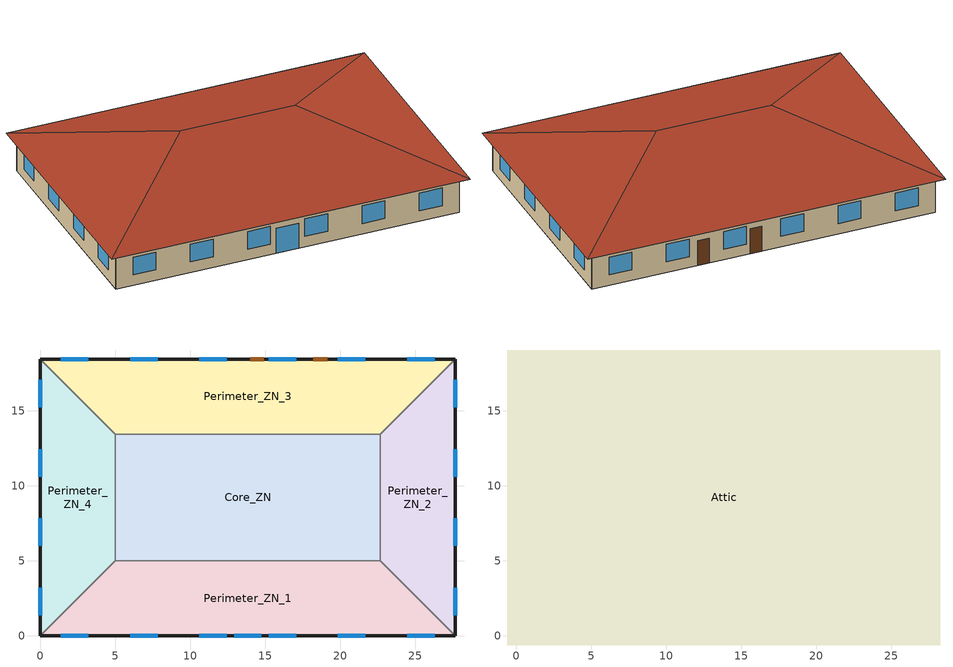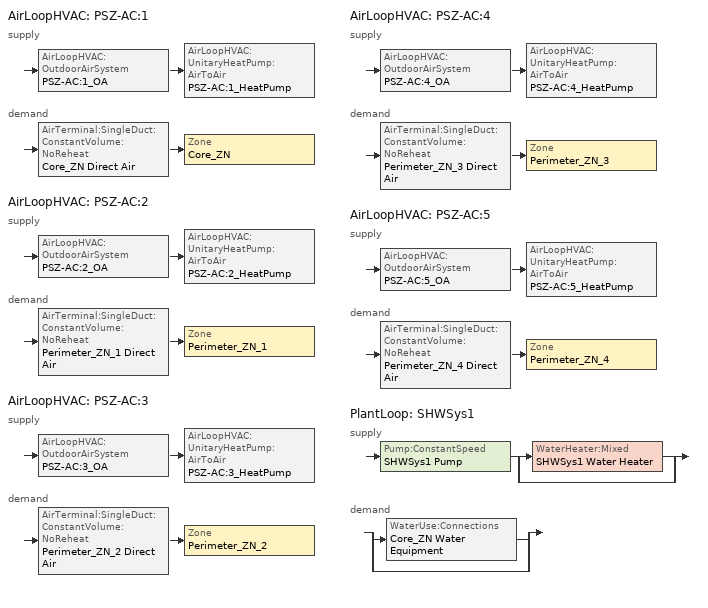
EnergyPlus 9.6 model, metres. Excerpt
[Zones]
Core_ZN
 floor adiabatic (Core_ZN_floor_Ffactor): 5,13.46 22.69,13.46 22.69,5 5,5 z0
 wall to Perimeter_ZN_1 (int_wall): 5,5 22.69,5 z0:3.05
 wall to Perimeter_ZN_2 (int_wall): 22.69,5 22.69,13.46 z0:3.05
 wall to Perimeter_ZN_3 (int_wall): 22.69,13.46 5,13.46 z0:3.05
 wall to Perimeter_ZN_4 (int_wall): 5,13.46 5,5 z0:3.05
Perimeter_ZN_1
 floor ground (Perimeter_ZN_1_floor_Ffactor): 27.69,0 0,0 5,5 22.69,5 z0
 wall outside (nonres_ext_wall): 0,0 27.69,0 z0:3.05
 wall to Perimeter_ZN_4 (int_wall): 5,5 0,0 z0:3.05
 wall to Perimeter_ZN_2 (int_wall): 27.69,0 22.69,5 z0:3.05
 window (Window_U_0.42_SHGC_0.4): 1.39,0 3.22,0 / 6.01,0 7.84,0 / 10.62,0 12.45,0 / 15.24,0 17.07,0 / 19.85,0 21.68,0 / 24.47,0 26.3,0 z0.9:2.42; 12.93,0 14.76,0 z0:2.13
Perimeter_ZN_2
 floor ground (Perimeter_ZN_2_floor_Ffactor): 22.69,13.46 27.69,18.46 27.69,0 22.69,5 z0
 wall outside (nonres_ext_wall): 27.69,0 27.69,18.46 z0:3.05
 wall to Perimeter_ZN_3 (int_wall): 27.69,18.46 22.69,13.46 z0:3.05
 window (Window_U_0.42_SHGC_0.4): 27.69,15.24 27.69,17.07 / 27.69,10.62 27.69,12.45 / 27.69,6.01 27.69,7.84 / 27.69,1.39 27.69,3.22 z0.9:2.42
Perimeter_ZN_3
 floor ground (Perimeter_ZN_3_floor_Ffactor): 5,13.46 0,18.46 27.69,18.46 22.69,13.46 z0
 wall outside (nonres_ext_wall): 27.69,18.46 0,18.46 z0:3.05
 wall to Perimeter_ZN_4 (int_wall): 0,18.46 5,13.46 z0:3.05
 window (Window_U_0.42_SHGC_0.4): 26.3,18.46 24.47,18.46 / 21.68,18.46 19.85,18.46 / 17.07,18.46 15.24,18.46 / 12.45,18.46 10.62,18.46 / 7.84,18.46 6.01,18.46 / 3.22,18.46 1.39,18.46 z0.9:2.42
 door (Swinging Door_con): 14.91,18.46 14,18.46 / 19.13,18.46 18.22,18.46 z0:2.13
Perimeter_ZN_4
 floor ground (Perimeter_ZN_4_floor_Ffactor): 5,5 0,0 0,18.46 5,13.46 z0
 wall outside (nonres_ext_wall): 0,18.46 0,0 z0:3.05
 window (Window_U_0.42_SHGC_0.4): 0,3.22 0,1.39 / 0,7.84 0,6.01 / 0,12.45 0,10.62 / 0,17.07 0,15.24 z0.9:2.42
Attic
 floor outside (ext_soffit_floor): -0.6,19.06 0,18.46 0,0 -0.6,-0.6 z3.05; 0,0 27.69,0 28.29,-0.6 -0.6,-0.6 z3.05; 28.29,19.06 28.29,-0.6 27.69,0 27.69,18.46 z3.05; -0.6,19.06 28.29,19.06 27.69,18.46 0,18.46 z3.05
 floor to Perimeter_ZN_1 (nonres_roof_floor): 0,0 5,5 22.69,5 27.69,0 z3.05
 floor to Perimeter_ZN_4 (nonres_roof_floor): 5,13.46 5,5 0,0 0,18.46 z3.05
 floor to Perimeter_ZN_2 (nonres_roof_floor): 22.69,5 22.69,13.46 27.69,18.46 27.69,0 z3.05
 floor to Core_ZN (nonres_roof_floor): 5,13.46 22.69,13.46 22.69,5 5,5 z3.05
 floor to Perimeter_ZN_3 (nonres_roof_floor): 0,18.46 27.69,18.46 22.69,13.46 5,13.46 z3.05
 roof outside (AtticRoofDeck): 28.29,19.06,3.05 -0.6,19.06,3.05 9.23,9.23,6.33 18.46,9.23,6.33; -0.6,19.06,3.05 -0.6,-0.6,3.05 9.23,9.23,6.33; 28.29,-0.6,3.05 28.29,19.06,3.05 18.46,9.23,6.33; -0.6,-0.6,3.05 28.29,-0.6,3.05 18.46,9.23,6.33 9.23,9.23,6.33
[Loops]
AirLoopHVAC 'PSZ-AC:1'
 supply: AirLoopHVAC:OutdoorAirSystem 'PSZ-AC:1_OA' > AirLoopHVAC:UnitaryHeatPump:AirToAir 'PSZ-AC:1_HeatPump'
 demand: AirTerminal:SingleDuct:ConstantVolume:NoReheat 'Core_ZN Direct Air' > Zone 'Core_ZN'
AirLoopHVAC 'PSZ-AC:2'
 supply: AirLoopHVAC:OutdoorAirSystem 'PSZ-AC:2_OA' > AirLoopHVAC:UnitaryHeatPump:AirToAir 'PSZ-AC:2_HeatPump'
 demand: AirTerminal:SingleDuct:ConstantVolume:NoReheat 'Perimeter_ZN_1 Direct Air' > Zone 'Perimeter_ZN_1'
AirLoopHVAC 'PSZ-AC:3'
 supply: AirLoopHVAC:OutdoorAirSystem 'PSZ-AC:3_OA' > AirLoopHVAC:UnitaryHeatPump:AirToAir 'PSZ-AC:3_HeatPump'
 demand: AirTerminal:SingleDuct:ConstantVolume:NoReheat 'Perimeter_ZN_2 Direct Air' > Zone 'Perimeter_ZN_2'
AirLoopHVAC 'PSZ-AC:4'
 supply: AirLoopHVAC:OutdoorAirSystem 'PSZ-AC:4_OA' > AirLoopHVAC:UnitaryHeatPump:AirToAir 'PSZ-AC:4_HeatPump'
 demand: AirTerminal:SingleDuct:ConstantVolume:NoReheat 'Perimeter_ZN_3 Direct Air' > Zone 'Perimeter_ZN_3'
AirLoopHVAC 'PSZ-AC:5'
 supply: AirLoopHVAC:OutdoorAirSystem 'PSZ-AC:5_OA' > AirLoopHVAC:UnitaryHeatPump:AirToAir 'PSZ-AC:5_HeatPump'
 demand: AirTerminal:SingleDuct:ConstantVolume:NoReheat 'Perimeter_ZN_4 Direct Air' > Zone 'Perimeter_ZN_4'
PlantLoop 'SHWSys1'
 supply: Pump:ConstantSpeed 'SHWSys1 Pump' > split
  | WaterHeater:Mixed 'SHWSys1 Water Heater'
  | bypass
 demand: split
  | WaterUse:Connections 'Core_ZN Water Equipment'
  | bypass
[Building]
OfficeSmall: North Axis {deg}=0; Terrain=City; Loads Convergence Tolerance Value {W}=0.04; Temperature Convergence Tolerance Value {deltaC}=0.2; Solar Distribution=FullInteriorAndExterior; Maximum Number of Warmup Days=25; Minimum Number of Warmup Days=6
[Site:Location]
Denver-Aurora-Buckley.AFB_CO_USA WMO=724695: Latitude {deg}=39.72; Longitude {deg}=-104.75; Time Zone {hr}=-7; Elevation {m}=1726
[SizingPeriod:DesignDay] Day of Month=21; Dry-Bulb Temperature Range Modifier Type=DefaultMultipliers; Humidity Condition Type=Wetbulb; Barometric Pressure {Pa}=82237; Rain Indicator=No; Snow Indicator=No; Daylight Saving Time Indicator=No
Name | Month | Day Type | Maximum Dry-Bulb Temperature {C} | Daily Dry-Bulb Temperature Range {deltaC} | Wetbulb or DewPoint at Maximum Dry-Bulb {C} | Wind Speed {m/s} | Wind Direction {deg} | Solar Model Indicator | Sky Clearness | ASHRAE Clear Sky Optical Depth for Beam Irradiance (taub) | ASHRAE Clear Sky Optical Depth for Diffuse Irradiance (taud)
Denver-Aurora-Buckley.AFB_CO_USA Ann Htg 99.6% Condns DB | 12 | WinterDesignDay | -17.9 | 0 | -17.9 | 2.5 | 180 | ASHRAEClearSky | 0
Denver-Aurora-Buckley.AFB_CO_USA Ann Clg .4% Condns DB=>MWB | 7 | SummerDesignDay | 33.9 | 14.8 | 15 | 3.6 | 30 | ASHRAETau |  | 0.423 | 2.02
[Site:WaterMainsTemperature]
Calculation Method=Correlation; Annual Average Outdoor Air Temperature {C}=9.95; Maximum Difference In Monthly Average Outdoor Air Temperatures {deltaC}=23.7
[Site:GroundTemperature:FCfactorMethod]
January Ground Temperature {C}=7.1; February Ground Temperature {C}=3; March Ground Temperature {C}=-1; April Ground Temperature {C}=0.8; May Ground Temperature {C}=-0.2; June Ground Temperature {C}=4.8; July Ground Temperature {C}=6.1; August Ground Temperature {C}=13.7; September Ground Temperature {C}=22.2; October Ground Temperature {C}=22.7; November Ground Temperature {C}=21.7; December Ground Temperature {C}=18.5
[Material:NoMass] Thermal Absorptance=0.9; Solar Absorptance=0.7; Visible Absorptance=0.7
Name | Roughness | Thermal Resistance {m2-K/W}
Opaque Door panel_con | MediumRough | 0.352237
Nonres_Roof_Insulation | MediumSmooth | 8.09839
Nonres_Exterior_Wall_Insulation | MediumSmooth | 3.06942
[Construction]
Swinging Door_con: Opaque Door panel_con
InteriorFurnishings: Std Wood 6inch
AtticRoofDeck: F12 Asphalt shingles, G02 16mm plywood
int_wall: G01 13mm gypsum board, G01 13mm gypsum board
ext_soffit_floor: G02 16mm plywood
nonres_roof_floor: G01 16mm gypsum board, Nonres_Roof_Insulation
nonres_ext_wall: F07 25mm stucco, G01 16mm gypsum board, Nonres_Exterior_Wall_Insulation, G01 16mm gypsum board
Window_U_0.42_SHGC_0.4: Glazing Layer
[Material]
Name | Roughness | Thickness {m} | Conductivity {W/m-K} | Density {kg/m3} | Specific Heat {J/kg-K} | Thermal Absorptance | Solar Absorptance | Visible Absorptance
Std Wood 6inch | MediumSmooth | 0.15 | 0.12 | 540 | 1210 | 0.9 | 0.7 | 0.7
F07 25mm stucco | Smooth | 0.0254 | 0.72 | 1856 | 840 | 0.9 | 0.7 | 0.7
F12 Asphalt shingles | VeryRough | 0.0032 | 0.04 | 1120 | 1260 | 0.9 | 0.7
G01 13mm gypsum board | Smooth | 0.0127 | 0.16 | 800 | 1090 | 0.9 | 0.7 | 0.5
G01 16mm gypsum board | MediumSmooth | 0.0159 | 0.16 | 800 | 1090
G02 16mm plywood | Smooth | 0.0159 | 0.12 | 544 | 1210
[WindowMaterial:SimpleGlazingSystem]
Glazing Layer: U-Factor {W/m2-K}=2.38487; Solar Heat Gain Coefficient=0.4; Visible Transmittance=0.44
[Construction:FfactorGroundFloor] F-Factor {W/m-K}=0.90012
Name | Area {m2} | PerimeterExposed {m}
Core_ZN_floor_Ffactor | 149.657 | 0
Perimeter_ZN_1_floor_Ffactor; Perimeter_ZN_3_floor_Ffactor | 113.45 | 27.69
Perimeter_ZN_2_floor_Ffactor; Perimeter_ZN_4_floor_Ffactor | 67.3 | 18.46
[Zone] Type=1; Multiplier=1; Ceiling Height {m}=autocalculate; Volume {m3}=autocalculate; Floor Area {m2}=autocalculate
Name | Part of Total Floor Area
Core_ZN; Perimeter_ZN_1; Perimeter_ZN_2; Perimeter_ZN_3; Perimeter_ZN_4 | Yes
Attic | No
[InternalMass] Construction=InteriorFurnishings
Name | Zone or ZoneList | Surface Area {m2}
Core_ZN_InternalMass_1 | Core_ZN | 299.3148
Perimeter_ZN_1_InternalMass_1 | Perimeter_ZN_1 | 226.9
Perimeter_ZN_2_InternalMass_1 | Perimeter_ZN_2 | 134.6
Perimeter_ZN_3_InternalMass_1 | Perimeter_ZN_3 | 226.9
Perimeter_ZN_4_InternalMass_1 | Perimeter_ZN_4 | 134.6
[People] Number of People Calculation Method=Area/Person; Floor Area per Person {m2/person}=16.5881; Fraction Radiant=0.3; Sensible Heat Fraction=AUTOCALCULATE; Activity Level Schedule=ACTIVITY_SCH; Enable ASHRAE 55 Comfort Warnings=No; Mean Radiant Temperature Calculation Type=ZoneAveraged
Name | Zone or ZoneList or Space or SpaceList | Number of People Schedule
Core_ZN | Core_ZN | BLDG_OCC_SCH_wo_SB
Perimeter_ZN_1 | Perimeter_ZN_1 | BLDG_OCC_SCH_wo_SB
Perimeter_ZN_2 | Perimeter_ZN_2 | BLDG_OCC_SCH_w_SB
Perimeter_ZN_3 | Perimeter_ZN_3 | BLDG_OCC_SCH_wo_SB
Perimeter_ZN_4 | Perimeter_ZN_4 | BLDG_OCC_SCH_wo_SB
[Lights] Schedule=BLDG_LIGHT_SCH; Design Level Calculation Method=Watts/Area; Watts per Zone Floor Area {W/m2}=8.82641; Return Air Fraction=0; Fraction Radiant=0.7; Fraction Visible=0.2; Fraction Replaceable=1; Return Air Fraction Calculated from Plenum Temperature=No
Name | Zone or ZoneList or Space or SpaceList
Core_ZN_Lights | Core_ZN
Perimeter_ZN_1_Lights | Perimeter_ZN_1
Perimeter_ZN_2_Lights | Perimeter_ZN_2
Perimeter_ZN_3_Lights | Perimeter_ZN_3
Perimeter_ZN_4_Lights | Perimeter_ZN_4
[ElectricEquipment] Schedule=BLDG_EQUIP_SCH; Design Level Calculation Method=Watts/Area; Watts per Zone Floor Area {W/m2}=6.78
Name | Zone or ZoneList or Space or SpaceList
Core_ZN_MiscPlug_Equip | Core_ZN
Perimeter_ZN_1_MiscPlug_Equip | Perimeter_ZN_1
Perimeter_ZN_2_MiscPlug_Equip | Perimeter_ZN_2
Perimeter_ZN_3_MiscPlug_Equip | Perimeter_ZN_3
Perimeter_ZN_4_MiscPlug_Equip | Perimeter_ZN_4
[Daylighting:Controls] Daylighting Method=SplitFlux; Lighting Control Type=Stepped; Minimum Input Power Fraction for Continuous or ContinuousOff Dimming Control=0.3; Minimum Light Output Fraction for Continuous or ContinuousOff Dimming Control=0.2; Number of Stepped Control Steps=3; Probability Lighting will be Reset When Needed in Manual Stepped Control=1; Maximum Allowable Discomfort Glare Index=22; Fraction of Lights Controlled by Reference Point 1=0.2399; Illuminance Setpoint at Reference Point 1 {lux}=377; Fraction of Lights Controlled by Reference Point 2=0.0302; Illuminance Setpoint at Reference Point 2 {lux}=377
Name | Zone or Space | Glare Calculation Daylighting Reference Point | Glare Calculation Azimuth Angle of View Direction Clockwise from Zone y-Axis {deg} | Daylighting Reference Point Name 1 | Daylighting Reference Point Name 2
Perimeter_ZN_1_DaylCtrl | Perimeter_ZN_1 | Perimeter_ZN_1_DaylRefPt1 | 180 | Perimeter_ZN_1_DaylRefPt1 | Perimeter_ZN_1_DaylRefPt2
Perimeter_ZN_2_DaylCtrl | Perimeter_ZN_2 | Perimeter_ZN_2_DaylRefPt1 | 90 | Perimeter_ZN_2_DaylRefPt1 | Perimeter_ZN_2_DaylRefPt2
Perimeter_ZN_3_DaylCtrl | Perimeter_ZN_3 | Perimeter_ZN_3_DaylRefPt1 | 0 | Perimeter_ZN_3_DaylRefPt1 | Perimeter_ZN_3_DaylRefPt2
Perimeter_ZN_4_DaylCtrl | Perimeter_ZN_4 | Perimeter_ZN_4_DaylRefPt1 | 270 | Perimeter_ZN_4_DaylRefPt1 | Perimeter_ZN_4_DaylRefPt2
[ZoneInfiltration:DesignFlowRate] Temperature Term Coefficient=0; Velocity Squared Term Coefficient=0
Name | Zone or ZoneList | Schedule | Design Flow Rate Calculation Method | Design Flow Rate {m3/s} | Flow per Exterior Surface Area {m3/s-m2} | Constant Term Coefficient | Velocity Term Coefficient
Perimeter_ZN_1_Infiltration | Perimeter_ZN_1 | INFIL_QUARTER_ON_SCH | Flow/ExteriorWallArea | 0 | 0.00056896 | 0 | 0.224
Perimeter_ZN_1_Door_Infiltration | Perimeter_ZN_1 | INFIL_Door_Opening_SCH | Flow/Zone | 0.0764554 |  | 1 | 0
Perimeter_ZN_2_Infiltration | Perimeter_ZN_2 | INFIL_QUARTER_ON_SCH | Flow/ExteriorWallArea | 0 | 0.00056896 | 0 | 0.224
Perimeter_ZN_3_Infiltration | Perimeter_ZN_3 | INFIL_QUARTER_ON_SCH | Flow/ExteriorWallArea | 0 | 0.00056896 | 0 | 0.224
Perimeter_ZN_4_Infiltration | Perimeter_ZN_4 | INFIL_QUARTER_ON_SCH | Flow/ExteriorWallArea | 0 | 0.00056896 | 0 | 0.224
Attic_Infiltration | Attic | ALWAYS_ON | Flow/Zone | 0.2001 |  | 1 | 0
[Exterior:Lights] Control Option=AstronomicalClock
Name | Schedule | Design Level {W}
Exterior_Lights_a | Exterior_lighting_schedule_a | 50.7
Exterior_Lights_b | Exterior_lighting_schedule_b | 861.3
[Sizing:Zone] Zone Cooling Design Supply Air Temperature Input Method=SupplyAirTemperature; Zone Cooling Design Supply Air Temperature {C}=12.8; Zone Heating Design Supply Air Temperature Input Method=SupplyAirTemperature; Zone Heating Design Supply Air Temperature {C}=40; Zone Cooling Design Supply Air Humidity Ratio {kgWater/kgDryAir}=0.0085; Zone Heating Design Supply Air Humidity Ratio {kgWater/kgDryAir}=0.008; Cooling Design Air Flow Method=DesignDay; Cooling Design Air Flow Rate {m3/s}=0; Cooling Minimum Air Flow {m3/s}=0; Cooling Minimum Air Flow Fraction=0; Heating Design Air Flow Method=DesignDay; Heating Design Air Flow Rate {m3/s}=0; Account for Dedicated Outdoor Air System=No; Dedicated Outdoor Air System Control Strategy=NeutralSupplyAir; Dedicated Outdoor Air Low Setpoint Temperature for Design {C}=autosize; Dedicated Outdoor Air High Setpoint Temperature for Design {C}=autosize
Name | Design Specification Outdoor Air Object
Core_ZN | SZ DSOA Core_ZN
Perimeter_ZN_1 | SZ DSOA Perimeter_ZN_1
Perimeter_ZN_2 | SZ DSOA Perimeter_ZN_2
Perimeter_ZN_3 | SZ DSOA Perimeter_ZN_3
Perimeter_ZN_4 | SZ DSOA Perimeter_ZN_4
[DesignSpecification:OutdoorAir] Outdoor Air Method=Flow/Area; Outdoor Air Flow per Zone Floor Area {m3/s-m2}=0.000431773; Outdoor Air Flow per Zone {m3/s}=0
SZ DSOA Core_ZN; SZ DSOA Perimeter_ZN_1; SZ DSOA Perimeter_ZN_2; SZ DSOA Perimeter_ZN_3; SZ DSOA Perimeter_ZN_4
[Sizing:System] Type of Load to Size On=Sensible; Design Outdoor Air Flow Rate {m3/s}=AUTOSIZE; Central Heating Maximum System Air Flow Ratio=0.3; Preheat Design Temperature {C}=7; Preheat Design Humidity Ratio {kgWater/kgDryAir}=0.008; Precool Design Temperature {C}=12.8; Precool Design Humidity Ratio {kgWater/kgDryAir}=0.008; Central Cooling Design Supply Air Temperature {C}=12.8; Central Heating Design Supply Air Temperature {C}=40; Type of Zone Sum to Use=NonCoincident; 100% Outdoor Air in Cooling=No; 100% Outdoor Air in Heating=No; Central Cooling Design Supply Air Humidity Ratio {kgWater/kgDryAir}=0.0085; Central Heating Design Supply Air Humidity Ratio {kgWater/kgDryAir}=0.008; Cooling Supply Air Flow Rate Method=DesignDay; Cooling Supply Air Flow Rate {m3/s}=0; Heating Supply Air Flow Rate Method=DesignDay; Heating Supply Air Flow Rate {m3/s}=0; System Outdoor Air Method=ZoneSum
PSZ-AC:1; PSZ-AC:2; PSZ-AC:3; PSZ-AC:4; PSZ-AC:5
[Sizing:Plant]
SHWSys1: Loop Type=Heating; Design Loop Exit Temperature {C}=48.89; Loop Design Temperature Difference {deltaC}=5
[ZoneControl:Thermostat] Control Type Schedule=Dual Zone Control Type Sched
Name | Zone or ZoneList | Control 1
Core_ZN Thermostat | Core_ZN | Core_ZN DualSPSched
Perimeter_ZN_1 Thermostat | Perimeter_ZN_1 | Perimeter_ZN_1 DualSPSched
Perimeter_ZN_2 Thermostat | Perimeter_ZN_2 | Perimeter_ZN_2 DualSPSched
Perimeter_ZN_3 Thermostat | Perimeter_ZN_3 | Perimeter_ZN_3 DualSPSched
Perimeter_ZN_4 Thermostat | Perimeter_ZN_4 | Perimeter_ZN_4 DualSPSched
[ThermostatSetpoint:DualSetpoint] Heating Setpoint Temperature Schedule=HTGSETP_SCH_NO_OPTIMUM; Cooling Setpoint Temperature Schedule=CLGSETP_SCH_NO_OPTIMUM
Core_ZN DualSPSched; Perimeter_ZN_1 DualSPSched; Perimeter_ZN_2 DualSPSched; Perimeter_ZN_3 DualSPSched; Perimeter_ZN_4 DualSPSched
[AirTerminal:SingleDuct:ConstantVolume:NoReheat] Availability Schedule=ALWAYS_ON; Maximum Air Flow Rate {m3/s}=AUTOSIZE
Core_ZN Direct Air; Perimeter_ZN_1 Direct Air; Perimeter_ZN_2 Direct Air; Perimeter_ZN_3 Direct Air; Perimeter_ZN_4 Direct Air
[Zone equipment]
Core_ZN: Core_ZN Direct Air
Perimeter_ZN_1: Perimeter_ZN_1 Direct Air
Perimeter_ZN_2: Perimeter_ZN_2 Direct Air
Perimeter_ZN_3: Perimeter_ZN_3 Direct Air
Perimeter_ZN_4: Perimeter_ZN_4 Direct Air
[Fan:OnOff] Availability Schedule=HVACOperationSchd; Fan Total Efficiency=0.55575; Pressure Rise {Pa}=622.5; Maximum Flow Rate {m3/s}=AUTOSIZE; Motor Efficiency=0.855; Motor In Airstream Fraction=1
PSZ-AC:1 Fan; PSZ-AC:2 Fan; PSZ-AC:3 Fan; PSZ-AC:4 Fan; PSZ-AC:5 Fan
[Coil:Cooling:DX:SingleSpeed] Availability Schedule=ALWAYS_ON; Gross Rated Total Cooling Capacity {W}=AUTOSIZE; Gross Rated Sensible Heat Ratio=AUTOSIZE; Gross Rated Cooling COP {W/W}=4.11713; Rated Air Flow Rate {m3/s}=AUTOSIZE; Total Cooling Capacity Function of Temperature Curve=HPACCoolCapFT; Total Cooling Capacity Function of Flow Fraction Curve=HPACCoolCapFFF; Energy Input Ratio Function of Temperature Curve=HPACCOOLEIRFT; Energy Input Ratio Function of Flow Fraction Curve=HPACCOOLEIRFFF; Part Load Fraction Correlation Curve=HPACCOOLPLFFPLR
PSZ-AC:1 Heat Pump DX Cooling Coil; PSZ-AC:2 Heat Pump DX Cooling Coil; PSZ-AC:3 Heat Pump DX Cooling Coil; PSZ-AC:4 Heat Pump DX Cooling Coil; PSZ-AC:5 Heat Pump DX Cooling Coil
[Coil:Heating:DX:SingleSpeed] Availability Schedule=ALWAYS_ON; Gross Rated Heating Capacity {W}=AUTOSIZE; Gross Rated Heating COP {W/W}=3.3592; Rated Air Flow Rate {m3/s}=AUTOSIZE; Heating Capacity Function of Temperature Curve=HPACHeatCapFT; Heating Capacity Function of Flow Fraction Curve=HPACHeatCapFFF; Energy Input Ratio Function of Temperature Curve=HPACHeatEIRFT; Energy Input Ratio Function of Flow Fraction Curve=HPACHeatEIRFFF; Part Load Fraction Correlation Curve=HPACCOOLPLFFPLR; Defrost Energy Input Ratio Function of Temperature Curve=HPACCOOLEIRFT; Minimum Outdoor Dry-Bulb Temperature for Compressor Operation {C}=-12.2; Maximum Outdoor Dry-Bulb Temperature for Defrost Operation {C}=1.67; Crankcase Heater Capacity {W}=50; Maximum Outdoor Dry-Bulb Temperature for Crankcase Heater Operation {C}=4.4; Defrost Strategy=ReverseCycle; Defrost Control=OnDemand; Resistive Defrost Heater Capacity {W}=AUTOSIZE
PSZ-AC:1 Heat Pump DX Heating Coil; PSZ-AC:2 Heat Pump DX Heating Coil; PSZ-AC:3 Heat Pump DX Heating Coil; PSZ-AC:4 Heat Pump DX Heating Coil; PSZ-AC:5 Heat Pump DX Heating Coil
[Coil:Heating:Fuel] Availability Schedule=ALWAYS_ON; Fuel Type=NaturalGas; Burner Efficiency=0.8; Nominal Capacity {W}=AUTOSIZE
PSZ-AC:1 Heat Pump DX Supp Heating Coil; PSZ-AC:2 Heat Pump DX Supp Heating Coil; PSZ-AC:3 Heat Pump DX Supp Heating Coil; PSZ-AC:4 Heat Pump DX Supp Heating Coil; PSZ-AC:5 Heat Pump DX Supp Heating Coil
[AirLoopHVAC:UnitaryHeatPump:AirToAir] Availability Schedule=ALWAYS_ON; Cooling Supply Air Flow Rate {m3/s}=AUTOSIZE; Heating Supply Air Flow Rate {m3/s}=AUTOSIZE; No Load Supply Air Flow Rate {m3/s}=AUTOSIZE; Maximum Supply Air Temperature from Supplemental Heater {C}=AUTOSIZE; Maximum Outdoor Dry-Bulb Temperature for Supplemental Heater Operation {C}=4.44; Fan Placement=BlowThrough; Supply Air Fan Operating Mode Schedule=HVACOperationSchd
Name | Controlling Zone or Thermostat Location | Supply Air Fan | Heating Coil | Cooling Coil | Supplemental Heating Coil
PSZ-AC:1_HeatPump | Core_ZN | PSZ-AC:1 Fan | PSZ-AC:1 Heat Pump DX Heating Coil | PSZ-AC:1 Heat Pump DX Cooling Coil | PSZ-AC:1 Heat Pump DX Supp Heating Coil
PSZ-AC:2_HeatPump | Perimeter_ZN_1 | PSZ-AC:2 Fan | PSZ-AC:2 Heat Pump DX Heating Coil | PSZ-AC:2 Heat Pump DX Cooling Coil | PSZ-AC:2 Heat Pump DX Supp Heating Coil
PSZ-AC:3_HeatPump | Perimeter_ZN_2 | PSZ-AC:3 Fan | PSZ-AC:3 Heat Pump DX Heating Coil | PSZ-AC:3 Heat Pump DX Cooling Coil | PSZ-AC:3 Heat Pump DX Supp Heating Coil
PSZ-AC:4_HeatPump | Perimeter_ZN_3 | PSZ-AC:4 Fan | PSZ-AC:4 Heat Pump DX Heating Coil | PSZ-AC:4 Heat Pump DX Cooling Coil | PSZ-AC:4 Heat Pump DX Supp Heating Coil
PSZ-AC:5_HeatPump | Perimeter_ZN_4 | PSZ-AC:5 Fan | PSZ-AC:5 Heat Pump DX Heating Coil | PSZ-AC:5 Heat Pump DX Cooling Coil | PSZ-AC:5 Heat Pump DX Supp Heating Coil
[Controller:OutdoorAir] Minimum Outdoor Air Flow Rate {m3/s}=AUTOSIZE; Maximum Outdoor Air Flow Rate {m3/s}=AUTOSIZE; Economizer Control Type=NoEconomizer; Economizer Control Action Type=ModulateFlow; Economizer Maximum Limit Dry-Bulb Temperature {C}=28; Economizer Maximum Limit Enthalpy {J/kg}=64000; Economizer Minimum Limit Dry-Bulb Temperature {C}=0; Lockout Type=LockoutWithHeating; Minimum Limit Type=FixedMinimum; Minimum Outdoor Air Schedule=MinOA_MotorizedDamper_Sched
PSZ-AC:1_OA_Controller; PSZ-AC:2_OA_Controller; PSZ-AC:3_OA_Controller; PSZ-AC:4_OA_Controller; PSZ-AC:5_OA_Controller
[AirLoopHVAC] Design Supply Air Flow Rate {m3/s}=AUTOSIZE
PSZ-AC:1; PSZ-AC:2; PSZ-AC:3; PSZ-AC:4; PSZ-AC:5
[Pump:ConstantSpeed]
SHWSys1 Pump: Design Flow Rate {m3/s}=autosize; Design Pump Head {Pa}=0.001; Design Power Consumption {W}=AUTOSIZE; Motor Efficiency=0.3; Fraction of Motor Inefficiencies to Fluid Stream=0; Pump Control Type=Intermittent
[WaterHeater:Mixed]
SHWSys1 Water Heater: Tank Volume {m3}=0.1514; Setpoint Temperature Schedule=SHWSys1 Water Heater Setpoint Temperature Schedule; Deadband Temperature Difference {deltaC}=2; Maximum Temperature Limit {C}=82.2222; Heater Control Type=Cycle; Heater Maximum Capacity {W}=11722.84; Heater Fuel Type=electricity; Heater Thermal Efficiency=1; Off Cycle Parasitic Fuel Consumption Rate {W}=571; Off Cycle Parasitic Fuel Type=electricity; Off Cycle Parasitic Heat Fraction to Tank=0.8; On Cycle Parasitic Fuel Consumption Rate {W}=571; On Cycle Parasitic Fuel Type=electricity; Ambient Temperature Indicator=zone; Ambient Temperature Zone=Core_ZN; Off Cycle Loss Coefficient to Ambient Temperature {W/K}=1.20598; On Cycle Loss Coefficient to Ambient Temperature {W/K}=1.20598; Peak Use Flow Rate {m3/s}=4.048e-06; Use Flow Rate Fraction Schedule=BLDG_SWH_SCH
[PlantLoop]
SHWSys1: Fluid Type=Water; Plant Equipment Operation Scheme=SHWSys1 Loop Operation Scheme List; Maximum Loop Temperature {C}=48.89; Minimum Loop Temperature {C}=10; Maximum Loop Flow Rate {m3/s}=AUTOSIZE; Minimum Loop Flow Rate {m3/s}=0; Plant Loop Volume {m3}=AUTOSIZE; Load Distribution Scheme=Optimal
[PlantEquipmentList]
SHWSys1 Equipment List: WaterHeater:Mixed, SHWSys1 Water Heater
[PlantEquipmentOperation:HeatingLoad]
SHWSys1 Operation Scheme: Load Range Lower Limit 1 {W}=0; Load Range Upper Limit 1 {W}=1000000000000000; Range Equipment List Name 1=SHWSys1 Equipment List
[PlantEquipmentOperationSchemes]
SHWSys1 Loop Operation Scheme List: Control Scheme Object Type 1=PlantEquipmentOperation:HeatingLoad; Control Scheme Name 1=SHWSys1 Operation Scheme; Control Scheme Schedule Name 1=PlantOnSched
[AvailabilityManager:NightCycle] Applicability Schedule=ALWAYS_ON; Fan Schedule=HVACOperationSchd; Control Type=CycleOnAny; Thermostat Tolerance {deltaC}=1; Cycling Run Time Control Type=FixedRunTime; Cycling Run Time {s}=1800
PSZ-AC:1 Availability Manager; PSZ-AC:2 Availability Manager; PSZ-AC:3 Availability Manager; PSZ-AC:4 Availability Manager; PSZ-AC:5 Availability Manager
[SetpointManager:Scheduled]
SHWSys1 Loop Setpoint Manager: Control Variable=Temperature; Schedule=SHWSys1-Loop-Temp-Schedule; Setpoint Node or NodeList=SHWSys1 Supply Outlet Node
[SetpointManager:SingleZone:Heating] Control Variable=Temperature; Minimum Supply Air Temperature {C}=12.8; Maximum Supply Air Temperature {C}=40
Name | Control Zone | Setpoint Node or NodeList
SupAirTemp MngrCore_ZN - Htg | Core_ZN | PSZ-AC:1 Supply Equipment Outlet Node
SupAirTemp MngrPerimeter_ZN_1 - Htg | Perimeter_ZN_1 | PSZ-AC:2 Supply Equipment Outlet Node
SupAirTemp MngrPerimeter_ZN_2 - Htg | Perimeter_ZN_2 | PSZ-AC:3 Supply Equipment Outlet Node
SupAirTemp MngrPerimeter_ZN_3 - Htg | Perimeter_ZN_3 | PSZ-AC:4 Supply Equipment Outlet Node
SupAirTemp MngrPerimeter_ZN_4 - Htg | Perimeter_ZN_4 | PSZ-AC:5 Supply Equipment Outlet Node
[SetpointManager:SingleZone:Cooling] Control Variable=Temperature; Minimum Supply Air Temperature {C}=12.8; Maximum Supply Air Temperature {C}=40
Name | Control Zone | Setpoint Node or NodeList
SupAirTemp MngrCore_ZN - Clg | Core_ZN | PSZ-AC:1_CoolC-PSZ-AC:1_HeatCNode
SupAirTemp MngrPerimeter_ZN_1 - Clg | Perimeter_ZN_1 | PSZ-AC:2_CoolC-PSZ-AC:2_HeatCNode
SupAirTemp MngrPerimeter_ZN_2 - Clg | Perimeter_ZN_2 | PSZ-AC:3_CoolC-PSZ-AC:3_HeatCNode
SupAirTemp MngrPerimeter_ZN_3 - Clg | Perimeter_ZN_3 | PSZ-AC:4_CoolC-PSZ-AC:4_HeatCNode
SupAirTemp MngrPerimeter_ZN_4 - Clg | Perimeter_ZN_4 | PSZ-AC:5_CoolC-PSZ-AC:5_HeatCNode
[SetpointManager:MixedAir] Control Variable=Temperature
Name | Setpoint Node or NodeList
PSZ-AC:1_OAMixed Air Temp Manager | PSZ-AC:1_OA-PSZ-AC:1_FanNode
PSZ-AC:2_OAMixed Air Temp Manager | PSZ-AC:2_OA-PSZ-AC:2_FanNode
PSZ-AC:3_OAMixed Air Temp Manager | PSZ-AC:3_OA-PSZ-AC:3_FanNode
PSZ-AC:4_OAMixed Air Temp Manager | PSZ-AC:4_OA-PSZ-AC:4_FanNode
PSZ-AC:5_OAMixed Air Temp Manager | PSZ-AC:5_OA-PSZ-AC:5_FanNode
[WaterUse:Equipment]
Core_ZN Water Equipment: Peak Flow Rate {m3/s}=4.048e-06; Flow Rate Fraction Schedule=BLDG_SWH_SCH; Target Temperature Schedule=Core_ZN Water Equipment Temp Sched; Hot Water Supply Temperature Schedule=Core_ZN Water Equipment Hot Supply Temp Sched; Zone=Core_ZN; Sensible Fraction Schedule=Core_ZN Water Equipment Sensible fract sched; Latent Fraction Schedule=Core_ZN Water Equipment Latent fract sched
[WaterUse:Connections]
Core_ZN Water Equipment: Water Use Equipment Name 1=Core_ZN Water Equipment
[ExternalInterface:Variable] Initial Value=0
psz-ac:1 supply equipment outlet node_y; psz-ac:1 supply equipment outlet node; psz-ac:1 supply equipment outlet node_Value; psz-ac:1 supply equipment outlet node_Enable; psz-ac:1 supply equipment outlet node_Enable_Value; psz-ac:1_coolc-psz-ac:1_heatcnode_y; psz-ac:1_coolc-psz-ac:1_heatcnode; psz-ac:1_coolc-psz-ac:1_heatcnode_Value; psz-ac:1_coolc-psz-ac:1_heatcnode_Enable; psz-ac:1_coolc-psz-ac:1_heatcnode_Enable_Value; psz-ac:2 supply equipment outlet node_y; psz-ac:2 supply equipment outlet node; psz-ac:2 supply equipment outlet node_Value; psz-ac:2 supply equipment outlet node_Enable; psz-ac:2 supply equipment outlet node_Enable_Value; psz-ac:2_coolc-psz-ac:2_heatcnode_y; psz-ac:2_coolc-psz-ac:2_heatcnode; psz-ac:2_coolc-psz-ac:2_heatcnode_Value; psz-ac:2_coolc-psz-ac:2_heatcnode_Enable; psz-ac:2_coolc-psz-ac:2_heatcnode_Enable_Value; psz-ac:3 supply equipment outlet node_y; psz-ac:3 supply equipment outlet node; psz-ac:3 supply equipment outlet node_Value; psz-ac:3 supply equipment outlet node_Enable; psz-ac:3 supply equipment outlet node_Enable_Value; psz-ac:3_coolc-psz-ac:3_heatcnode_y; psz-ac:3_coolc-psz-ac:3_heatcnode; psz-ac:3_coolc-psz-ac:3_heatcnode_Value; psz-ac:3_coolc-psz-ac:3_heatcnode_Enable; psz-ac:3_coolc-psz-ac:3_heatcnode_Enable_Value; psz-ac:4 supply equipment outlet node_y; psz-ac:4 supply equipment outlet node; psz-ac:4 supply equipment outlet node_Value; psz-ac:4 supply equipment outlet node_Enable; psz-ac:4 supply equipment outlet node_Enable_Value; psz-ac:4_coolc-psz-ac:4_heatcnode_y; psz-ac:4_coolc-psz-ac:4_heatcnode; psz-ac:4_coolc-psz-ac:4_heatcnode_Value; psz-ac:4_coolc-psz-ac:4_heatcnode_Enable; psz-ac:4_coolc-psz-ac:4_heatcnode_Enable_Value; psz-ac:5 supply equipment outlet node_y; psz-ac:5 supply equipment outlet node; psz-ac:5 supply equipment outlet node_Value; psz-ac:5 supply equipment outlet node_Enable; psz-ac:5 supply equipment outlet node_Enable_Value; psz-ac:5_coolc-psz-ac:5_heatcnode_y; psz-ac:5_coolc-psz-ac:5_heatcnode; psz-ac:5_coolc-psz-ac:5_heatcnode_Value; psz-ac:5_coolc-psz-ac:5_heatcnode_Enable; psz-ac:5_coolc-psz-ac:5_heatcnode_Enable_Value
[EnergyManagementSystem:GlobalVariable]
psz-ac:1 supply equipment outlet node
psz-ac:1 supply equipment outlet node_Enable
psz-ac:1_coolc-psz-ac:1_heatcnode
psz-ac:1_coolc-psz-ac:1_heatcnode_Enable
psz-ac:2 supply equipment outlet node
psz-ac:2 supply equipment outlet node_Enable
psz-ac:2_coolc-psz-ac:2_heatcnode
psz-ac:2_coolc-psz-ac:2_heatcnode_Enable
psz-ac:3 supply equipment outlet node
psz-ac:3 supply equipment outlet node_Enable
psz-ac:3_coolc-psz-ac:3_heatcnode
psz-ac:3_coolc-psz-ac:3_heatcnode_Enable
psz-ac:4 supply equipment outlet node
psz-ac:4 supply equipment outlet node_Enable
psz-ac:4_coolc-psz-ac:4_heatcnode
psz-ac:4_coolc-psz-ac:4_heatcnode_Enable
psz-ac:5 supply equipment outlet node
psz-ac:5 supply equipment outlet node_Enable
psz-ac:5_coolc-psz-ac:5_heatcnode
psz-ac:5_coolc-psz-ac:5_heatcnode_Enable
[EnergyManagementSystem:OutputVariable]
psz-ac:1 supply equipment outlet node_EMS_Value: psz-ac:1 supply equipment outlet node_EMS_Value; Averaged; SystemTimeStep; C
psz-ac:1 supply equipment outlet node_Enable_EMS_Value: psz-ac:1 supply equipment outlet node_Enable_EMS_Value; Averaged; SystemTimeStep; C
psz-ac:1_coolc-psz-ac:1_heatcnode_EMS_Value: psz-ac:1_coolc-psz-ac:1_heatcnode_EMS_Value; Averaged; SystemTimeStep; C
psz-ac:1_coolc-psz-ac:1_heatcnode_Enable_EMS_Value: psz-ac:1_coolc-psz-ac:1_heatcnode_Enable_EMS_Value; Averaged; SystemTimeStep; C
psz-ac:2 supply equipment outlet node_EMS_Value: psz-ac:2 supply equipment outlet node_EMS_Value; Averaged; SystemTimeStep; C
psz-ac:2 supply equipment outlet node_Enable_EMS_Value: psz-ac:2 supply equipment outlet node_Enable_EMS_Value; Averaged; SystemTimeStep; C
psz-ac:2_coolc-psz-ac:2_heatcnode_EMS_Value: psz-ac:2_coolc-psz-ac:2_heatcnode_EMS_Value; Averaged; SystemTimeStep; C
psz-ac:2_coolc-psz-ac:2_heatcnode_Enable_EMS_Value: psz-ac:2_coolc-psz-ac:2_heatcnode_Enable_EMS_Value; Averaged; SystemTimeStep; C
psz-ac:3 supply equipment outlet node_EMS_Value: psz-ac:3 supply equipment outlet node_EMS_Value; Averaged; SystemTimeStep; C
psz-ac:3 supply equipment outlet node_Enable_EMS_Value: psz-ac:3 supply equipment outlet node_Enable_EMS_Value; Averaged; SystemTimeStep; C
psz-ac:3_coolc-psz-ac:3_heatcnode_EMS_Value: psz-ac:3_coolc-psz-ac:3_heatcnode_EMS_Value; Averaged; SystemTimeStep; C
psz-ac:3_coolc-psz-ac:3_heatcnode_Enable_EMS_Value: psz-ac:3_coolc-psz-ac:3_heatcnode_Enable_EMS_Value; Averaged; SystemTimeStep; C
psz-ac:4 supply equipment outlet node_EMS_Value: psz-ac:4 supply equipment outlet node_EMS_Value; Averaged; SystemTimeStep; C
psz-ac:4 supply equipment outlet node_Enable_EMS_Value: psz-ac:4 supply equipment outlet node_Enable_EMS_Value; Averaged; SystemTimeStep; C
psz-ac:4_coolc-psz-ac:4_heatcnode_EMS_Value: psz-ac:4_coolc-psz-ac:4_heatcnode_EMS_Value; Averaged; SystemTimeStep; C
psz-ac:4_coolc-psz-ac:4_heatcnode_Enable_EMS_Value: psz-ac:4_coolc-psz-ac:4_heatcnode_Enable_EMS_Value; Averaged; SystemTimeStep; C
psz-ac:5 supply equipment outlet node_EMS_Value: psz-ac:5 supply equipment outlet node_EMS_Value; Averaged; SystemTimeStep; C
psz-ac:5 supply equipment outlet node_Enable_EMS_Value: psz-ac:5 supply equipment outlet node_Enable_EMS_Value; Averaged; SystemTimeStep; C
psz-ac:5_coolc-psz-ac:5_heatcnode_EMS_Value: psz-ac:5_coolc-psz-ac:5_heatcnode_EMS_Value; Averaged; SystemTimeStep; C
psz-ac:5_coolc-psz-ac:5_heatcnode_Enable_EMS_Value: psz-ac:5_coolc-psz-ac:5_heatcnode_Enable_EMS_Value; Averaged; SystemTimeStep; C
[Schedule:Compact]
BLDG_LIGHT_SCH: Through: 12/31, For: Weekdays, Until: 5:00, 0.18, Until: 6:00, 0.23, Until: 7:00, 0.178641, Until: 8:00, 0.326215, Until: 12:00, 0.699031, Until: 13:00, 0.621361, Until: 17:00, 0.699031, Until: 18:00, 0.473788, Until: 20:00, 0.326215, Until: 22:00, 0.248544, Until: 23:00, 0.178641, Until: 24:00, 0.18, For: Weekends, Until: 24:00, 0.18, For: Holiday, Until: 24:00, 0.18, For: WinterDesignDay, Until: 24:00, 0, For: SummerDesignDay, Until: 24:00, 1, For: CustomDay1, Until: 24:00, 0, For: CustomDay2, Until: 24:00, 0
BLDG_EQUIP_SCH: Through: 12/31, For: WeekDays, Until: 6:00, 0.409478, Until: 8:00, 0.479753, Until: 12:00, 0.959505, Until: 13:00, 0.901935, Until: 17:00, 0.959505, Until: 18:00, 0.479753, Until: 23:00, 0.191901, Until: 24:00, 0.163791, For: Weekends, Until: 24:00, 0.163791, For: Holiday, Until: 24:00, 0.163791, For: WinterDesignDay, Until: 24:00, 0, For: SummerDesignDay, Until: 24:00, 1, For: CustomDay1, Until: 24:00, 0, For: CustomDay2, Until: 24:00, 0
BLDG_OCC_SCH_w_SB: Through: 12/31, For: Weekdays, Until: 01:00, 0, Until: 02:00, 0, Until: 03:00, 0, Until: 04:00, 0, Until: 05:00, 0, Until: 06:00, 0, Until: 07:00, 0.11, Until: 08:00, 0.21, Until: 09:00, 1, Until: 10:00, 1, Until: 11:00, 0, Until: 12:00, 1, Until: 13:00, 0, Until: 14:00, 1, Until: 15:00, 0, Until: 16:00, 1, Until: 17:00, 1, Until: 18:00, 0.32, Until: 19:00, 0.11, Until: 20:00, 0.11, Until: 21:00, 0.11, Until: 22:00, 0.11, Until: 23:00, 0.05, Until: 24:00, 0, For: Weekends, Until: 01:00, 0, Until: 02:00, 0, Until: 03:00, 0, Until: 04:00, 0, Until: 05:00, 0, Until: 06:00, 0, Until: 07:00, 0, Until: 08:00, 0, Until: 09:00, 0, Until: 10:00, 0, Until: 11:00, 0, Until: 12:00, 0, Until: 13:00, 0, Until: 14:00, 0, Until: 15:00, 0, Until: 16:00, 0, Until: 17:00, 0, Until: 18:00, 0, Until: 19:00, 0, Until: 20:00, 0, Until: 21:00, 0, Until: 22:00, 0, Until: 23:00, 0, Until: 24:00, 0, For: Holiday, Until: 24:00, 0, For: WinterDesignDay, Until: 24:00, 0, For: SummerDesignDay, Until: 24:00, 1, For: CustomDay1, Until: 24:00, 0, For: CustomDay2, Until: 24:00, 0
BLDG_OCC_SCH_wo_SB: Through: 12/31, For: Weekdays, Until: 01:00, 0, Until: 02:00, 0, Until: 03:00, 0, Until: 04:00, 0, Until: 05:00, 0, Until: 06:00, 0, Until: 07:00, 0.11, Until: 08:00, 0.21, Until: 09:00, 1, Until: 10:00, 1, Until: 11:00, 1, Until: 12:00, 1, Until: 13:00, 0.610395, Until: 14:00, 1, Until: 15:00, 1, Until: 16:00, 1, Until: 17:00, 1, Until: 18:00, 0.32, Until: 19:00, 0.11, Until: 20:00, 0.11, Until: 21:00, 0.11, Until: 22:00, 0.11, Until: 23:00, 0.05, Until: 24:00, 0, For: Weekends, Until: 01:00, 0, Until: 02:00, 0, Until: 03:00, 0, Until: 04:00, 0, Until: 05:00, 0, Until: 06:00, 0, Until: 07:00, 0, Until: 08:00, 0, Until: 09:00, 0, Until: 10:00, 0, Until: 11:00, 0, Until: 12:00, 0, Until: 13:00, 0, Until: 14:00, 0, Until: 15:00, 0, Until: 16:00, 0, Until: 17:00, 0, Until: 18:00, 0, Until: 19:00, 0, Until: 20:00, 0, Until: 21:00, 0, Until: 22:00, 0, Until: 23:00, 0, Until: 24:00, 0, For: Holiday, Until: 24:00, 0, For: WinterDesignDay, Until: 24:00, 0, For: SummerDesignDay, Until: 24:00, 1, For: CustomDay1, Until: 24:00, 0, For: CustomDay2, Until: 24:00, 0
INFIL_QUARTER_ON_SCH: Through: 12/31, For: Weekdays SummerDesignDay, Until: 07:00, 1, Until: 19:00, 0.25, Until: 24:00, 1, For: Saturday WinterDesignDay, Until: 07:00, 1, Until: 18:00, 0.25, Until: 24:00, 1, For: Sunday Holidays AllOtherDays, Until: 24:00, 1
INFIL_Door_Opening_SCH: Through: 12/31, For: Weekdays, Until: 06:00, 0, Until: 07:00, 0.131, Until: 08:00, 1, Until: 12:00, 0.131, Until: 13:00, 1, Until: 17:00, 0.131, Until: 18:00, 1, Until: 19:00, 0.131, Until: 24:00, 0, For: Saturday Sunday Holidays AllOtherDays, Until: 24:00, 0
BLDG_SWH_SCH: Through: 12/31, For: WeekDays, Until: 7:00, 0, Until: 8:00, 0.27, Until: 9:00, 0.55, Until: 11:00, 0.64, Until: 12:00, 0.82, Until: 13:00, 1, Until: 14:00, 0.91, Until: 16:00, 0.55, Until: 17:00, 0.73, Until: 19:00, 0.37, Until: 20:00, 0.18, Until: 21:00, 0.27, Until: 22:00, 0.09, Until: 24:00, 0, For: Weekends, Until: 24:00, 0, For: Holiday, Until: 24:00, 0, For: WinterDesignDay, Until: 7:00, 0, Until: 8:00, 0.27, Until: 9:00, 0.55, Until: 11:00, 0.64, Until: 12:00, 0.82, Until: 13:00, 1, Until: 14:00, 0.91, Until: 16:00, 0.55, Until: 17:00, 0.73, Until: 19:00, 0.37, Until: 20:00, 0.18, Until: 21:00, 0.27, Until: 22:00, 0.09, Until: 24:00, 0, For: SummerDesignDay, Until: 7:00, 0, Until: 8:00, 0.27, Until: 9:00, 0.55, Until: 11:00, 0.64, Until: 12:00, 0.82, Until: 13:00, 1, Until: 14:00, 0.91, Until: 16:00, 0.55, Until: 17:00, 0.73, Until: 19:00, 0.37, Until: 20:00, 0.18, Until: 21:00, 0.27, Until: 22:00, 0.09, Until: 24:00, 0, For: CustomDay1, Until: 24:00, 0, For: CustomDay2, Until: 24:00, 0
ALWAYS_ON; PlantOnSched: Through: 12/31, For: AllDays, Until: 24:00, 1
HVACOperationSchd: Through: 12/31, For: Weekdays SummerDesignDay, Until: 06:00, 0, Until: 19:00, 1, Until: 24:00, 0, For: Weedends WinterDesignDay, Until: 24:00, 0, For: Holidays AllOtherDays, Until: 24:00, 0
HTGSETP_SCH_NO_OPTIMUM: Through: 12/31, For: WeekDays, Until: 6:00, 15.56, Until: 7:00, 21.11, Until: 19:00, 21.11, Until: 24:00, 15.56, For: Weekends, Until: 24:00, 15.56, For: Holiday, Until: 24:00, 15.56, For: WinterDesignDay, Until: 24:00, 21.11, For: SummerDesignDay, Until: 24:00, 15.56, For: CustomDay1, Until: 24:00, 15.56, For: CustomDay2, Until: 24:00, 15.56
CLGSETP_SCH_NO_OPTIMUM: Through: 12/31, For: WeekDays, Until: 6:00, 29.44, Until: 7:00, 23.89, Until: 18:00, 23.89, Until: 24:00, 29.44, For: Weekends, Until: 24:00, 29.44, For: Holiday, Until: 24:00, 29.44, For: WinterDesignDay, Until: 24:00, 29.44, For: SummerDesignDay, Until: 24:00, 23.89, For: CustomDay1, Until: 24:00, 29.44, For: CustomDay2, Until: 24:00, 29.44
MinOA_MotorizedDamper_Sched: Through: 12/31, For: Weekdays SummerDesignDay, Until: 07:00, 0, Until: 19:00, 1, Until: 24:00, 0, For: Weekends WinterDesignDay, Until: 24:00, 0, For: Holidays AllOtherDays, Until: 24:00, 0
Dual Zone Control Type Sched: Through: 12/31, For: AllDays, Until: 24:00, 4
ACTIVITY_SCH: Through: 12/31, For: AllDays, Until: 24:00, 120
Core_ZN Water Equipment Latent fract sched: Through: 12/31, For: AllDays, Until: 24:00, 0.05
Core_ZN Water Equipment Sensible fract sched: Through: 12/31, For: AllDays, Until: 24:00, 0.2
Core_ZN Water Equipment Temp Sched: Through: 12/31, For: AllDays, Until: 24:00, 48.8
Core_ZN Water Equipment Hot Supply Temp Sched: Through: 12/31, For: AllDays, Until: 24:00, 55
SHWSys1-Loop-Temp-Schedule; SHWSys1 Water Heater Setpoint Temperature Schedule: Through: 12/31, For: AllDays, Until: 24:00, 60
Exterior_lighting_schedule_a: Through:12/31, For:AllDays, Until: 06:00, 0, Until: 24:00, 1
Exterior_lighting_schedule_b: Through:12/31, For:AllDays, Until: 06:00, 0.7, Until: 24:00, 1
[Curve:Quadratic]
Name | Coefficient1 Constant | Coefficient2 x | Coefficient3 x**2 | Minimum Value of x {BasedOnField A2} | Maximum Value of x {BasedOnField A2}
HPACCoolCapFFF | 0.8 | 0.2 | 0 | 0.5 | 1.5
HPACCOOLEIRFFF | 1.156 | -0.1816 | 0.0256 | 0.5 | 1.5
HPACCOOLPLFFPLR | 0.85 | 0.15 | 0 | 0 | 1
HPACHeatEIRFFF | 1.3824 | -0.4336 | 0.0512 | 0 | 1
[Curve:Biquadratic] Minimum Value of x {BasedOnField A2}=12.77778; Maximum Value of x {BasedOnField A2}=23.88889; Minimum Value of y {BasedOnField A3}=21.11111; Maximum Value of y {BasedOnField A3}=46.11111
Name | Coefficient1 Constant | Coefficient2 x | Coefficient3 x**2 | Coefficient4 y | Coefficient5 y**2 | Coefficient6 x*y
HPACCoolCapFT | 0.766956 | 0.0107756 | -4.14703e-05 | 0.00134961 | -0.000261144 | 0.000457488
HPACCOOLEIRFT | 0.297145 | 0.0430933 | -0.000748766 | 0.00597727 | 0.000482112 | -0.000956448
[Curve:Cubic]
Name | Coefficient1 Constant | Coefficient2 x | Coefficient3 x**2 | Coefficient4 x**3 | Minimum Value of x {BasedOnField A2} | Maximum Value of x {BasedOnField A2}
HPACHeatCapFT | 0.758746 | 0.027626 | 0.000148716 | 3.4992e-06 | -20 | 20
HPACHeatCapFFF | 0.84 | 0.16 | 0 | 0 | 0.5 | 1.5
HPACHeatEIRFT | 1.19248 | -0.0300438 | 0.00103745 | -2.3328e-05 | -20 | 20
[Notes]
The DOE Prototype Building Models were developed by Pacific Northwest National Laboratory (PNNL), under contract with the U.S.
Department of Energy (DOE).  These building models were derived from DOE's Commercial Reference Building Models with modifications
based on input from the ASHRAE Standard 90.1 committee, the Advanced Energy Design Guide series, and building industry experts. The
prototypes models were developed to quantify energy saving impacts from newly published editions of ASHRAE Standard 90.1, 189.1, IECC,
and other energy codes and standards.  The basic building descriptions can be found in the Scorecards posted at www.energycodes.gov
website. The recommended citation of the prototype models is
DOE and PNNL. 2020. Commercial Prototype Building Models, Richland, WA, Pacific Northwest National Laboratory. Available at https://www.energycodes.gov/development/commercial/prototype_models.
Detailed descriptions of the prototype model development and addenda modeling strategies can be found in the following  reports:
DOE, 2020. Preliminary Energy Savings Analysis: ANSI/ASHRAE/IES Standard 90.1-2019. Report prepared by Zhang, J., M. Rosenberg, J.
Lerond, Y. Xie, Nambia, C., Y. Chen, R. Hart, M. Halverson, D. Maddox, and S. Goel, Richland, WA, Pacific Northwest National Laboratory.
Zhang, J., Y. Chen, Y. Xie, M. Rosenberg, R. Hart. Energy and Energy Cost Savings Analysis of the 2018 IECC for Commercial Buildings.
2018. PNNL-28125. Richland, WA: Pacific Northwest National Laboratory.
DOE. 2017. Energy Savings Analysis: ANSI/ASHRAE/IES Standard 90.1-2016. Prepared by Athalye, R.A, M.A. Halverson, M.I. Rosenberg, B. Liu,
J. Zhang, R. Hart, V.V. Mendon, S. Goel, Y. Chen, Y. Xie, and M. Zhao, Richland, WA, Pacific Northwest National Laboratory. https://www.energycodes.gov/sites/default/files/documents/02202018_Standard_90.1-2016_Determination_TSD.pdf.
Zhang, J., Y. Xie, R.A. Athalye, J. Zhuge, M. Rosenberg, R. Hart, and B. Liu. Energy and Energy Cost Savings Analysis of the 2015 IECC
for Commercial Buildings. 2015. PNNL-24269 Rev. 1. Richland, WA: Pacific Northwest National
Laboratory. https://www.energycodes.gov/sites/default/files/documents/2015_IECC_Commercial_Analysis.pdf.
Halverson M.A., M.I. Rosenberg, W. Wang, J. Zhang, V.V. Mendon, R.A. Athalye, Y. Xie, R. Hart, S. Goel, 2014. ANSI/ASHRAE/IES Standard
90.1-2013 Determination of Energy Savings: Quantitative Analysis, PNNL-23479. Richland, WA: Pacific Northwest National Laboratory. https://www.energycodes.gov/sites/default/files/documents/901-2013_finalCommercialDeterminationQuantitativeAnalysis_TSD_0.pdf.
Goel S., R.A. Athalye, W. Wang, J. Zhang, M.I. Rosenberg, Y. Xie, and R. Hart, et al. 2014. Enhancements to ASHRAE Standard 90.1
Prototype Building Models. PNNL-23269. Richland, WA: Pacific Northwest National Laboratory. https://www.pnnl.gov/main/publications/external/technical_reports/PNNL-23269.pdf.
Zhang J., R.A. Athalye, R. Hart, M.I. Rosenberg, Y. Xie, S. Goel, and V.V. Mendon, et al. 2013. Energy and Energy Cost Savings Analysis
of the IECC for Commercial Buildings. PNNL-22760. Richland, WA: Pacific Northwest National Laboratory. http://www.pnnl.gov/main/publications/external/technical_reports/PNNL-22760.pdf.
Thornton B.A., M.I. Rosenberg, E.E. Richman, W. Wang, Y. Xie, J. Zhang, H. Cho, VV Mendon, R.A. Athalye, and B. Liu. 2011. Achieving
the 30% Goal: Energy and Cost Savings Analysis of ASHRAE Standard 90.1-2010. PNNL-20405. Richland, WA: Pacific Northwest National
Laboratory.  https://www.energycodes.gov/sites/default/files/documents/BECP_Energy_Cost_Savings_STD2010_May2011_v00.pdf.
WeatherFile:  USA_CO_Denver-Aurora-Buckley.AFB.724695_TMY3.epw
BEGIN ECONOMIZER MAP
Economizer Name, DX COIL Name
PSZ-AC:1_OA_Controller, PSZ-AC:1 Heat Pump DX Cooling Coil
PSZ-AC:2_OA_Controller, PSZ-AC:2 Heat Pump DX Cooling Coil
PSZ-AC:3_OA_Controller, PSZ-AC:3 Heat Pump DX Cooling Coil
PSZ-AC:4_OA_Controller, PSZ-AC:4 Heat Pump DX Cooling Coil
PSZ-AC:5_OA_Controller, PSZ-AC:5 Heat Pump DX Cooling Coil
END ECONOMIZER MAP
GPARM parameters as input:
Case = ASHRAE901_OfficeSmall_STD2013_Denver
annual_run = yes
slab_gtp = National_OfficeSmall_ASHRAE901_STD2013_Zone5B_nonres_CO-Denver-CO.gtp
basement_tempt = dummy.idf
avg_oa_tempt_ip = 49.91
maxdiff_oa_tempt_ip = 42.66
ext_wall_type = WoodFramedWall
nonres_ext_wall_ufactor = 0.289591413
roof_type = WoodJoistAtticRoof
nonres_roof_ufactor = 0.119243523
roof_solar_absorp = 0.7
nonres_window =
sidelighting_control = yes_AY
economizer = DifferentialDryBulb
skip_economizer_control = No
LPD_office = 8.826406542
exterior_lights_watts = 0
exterior_lights_watts_a = 50.7
exterior_lights_watts_b = 861.3
avg_oa_tempt = 9.95
maxdiff_oa_tempt = 23.7
oa_flow_per_area = 0.000431773
door_infil = 0.076455414
frac_ofpk = 0.131
damper_sch = MinOA_MotorizedDamper_Sched
economizer_lockout = LockoutWithHeating
BLDG_EQUIP_SCH = BLDG_EQUIP_SCH_ADV
addendum_cd = yes
pv_surface_area = 0
STD189_overhang = no
ext_lgt_sch = Exterior_Lgt_ALWAYS_ON
LTG_SCH_SET = LTG_SET_STD2013
HtgSetP_Sch = HTGSETP_SCH_NO_OPTIMUM
CLGSETP_SCH = CLGSETP_SCH_NO_OPTIMUM
